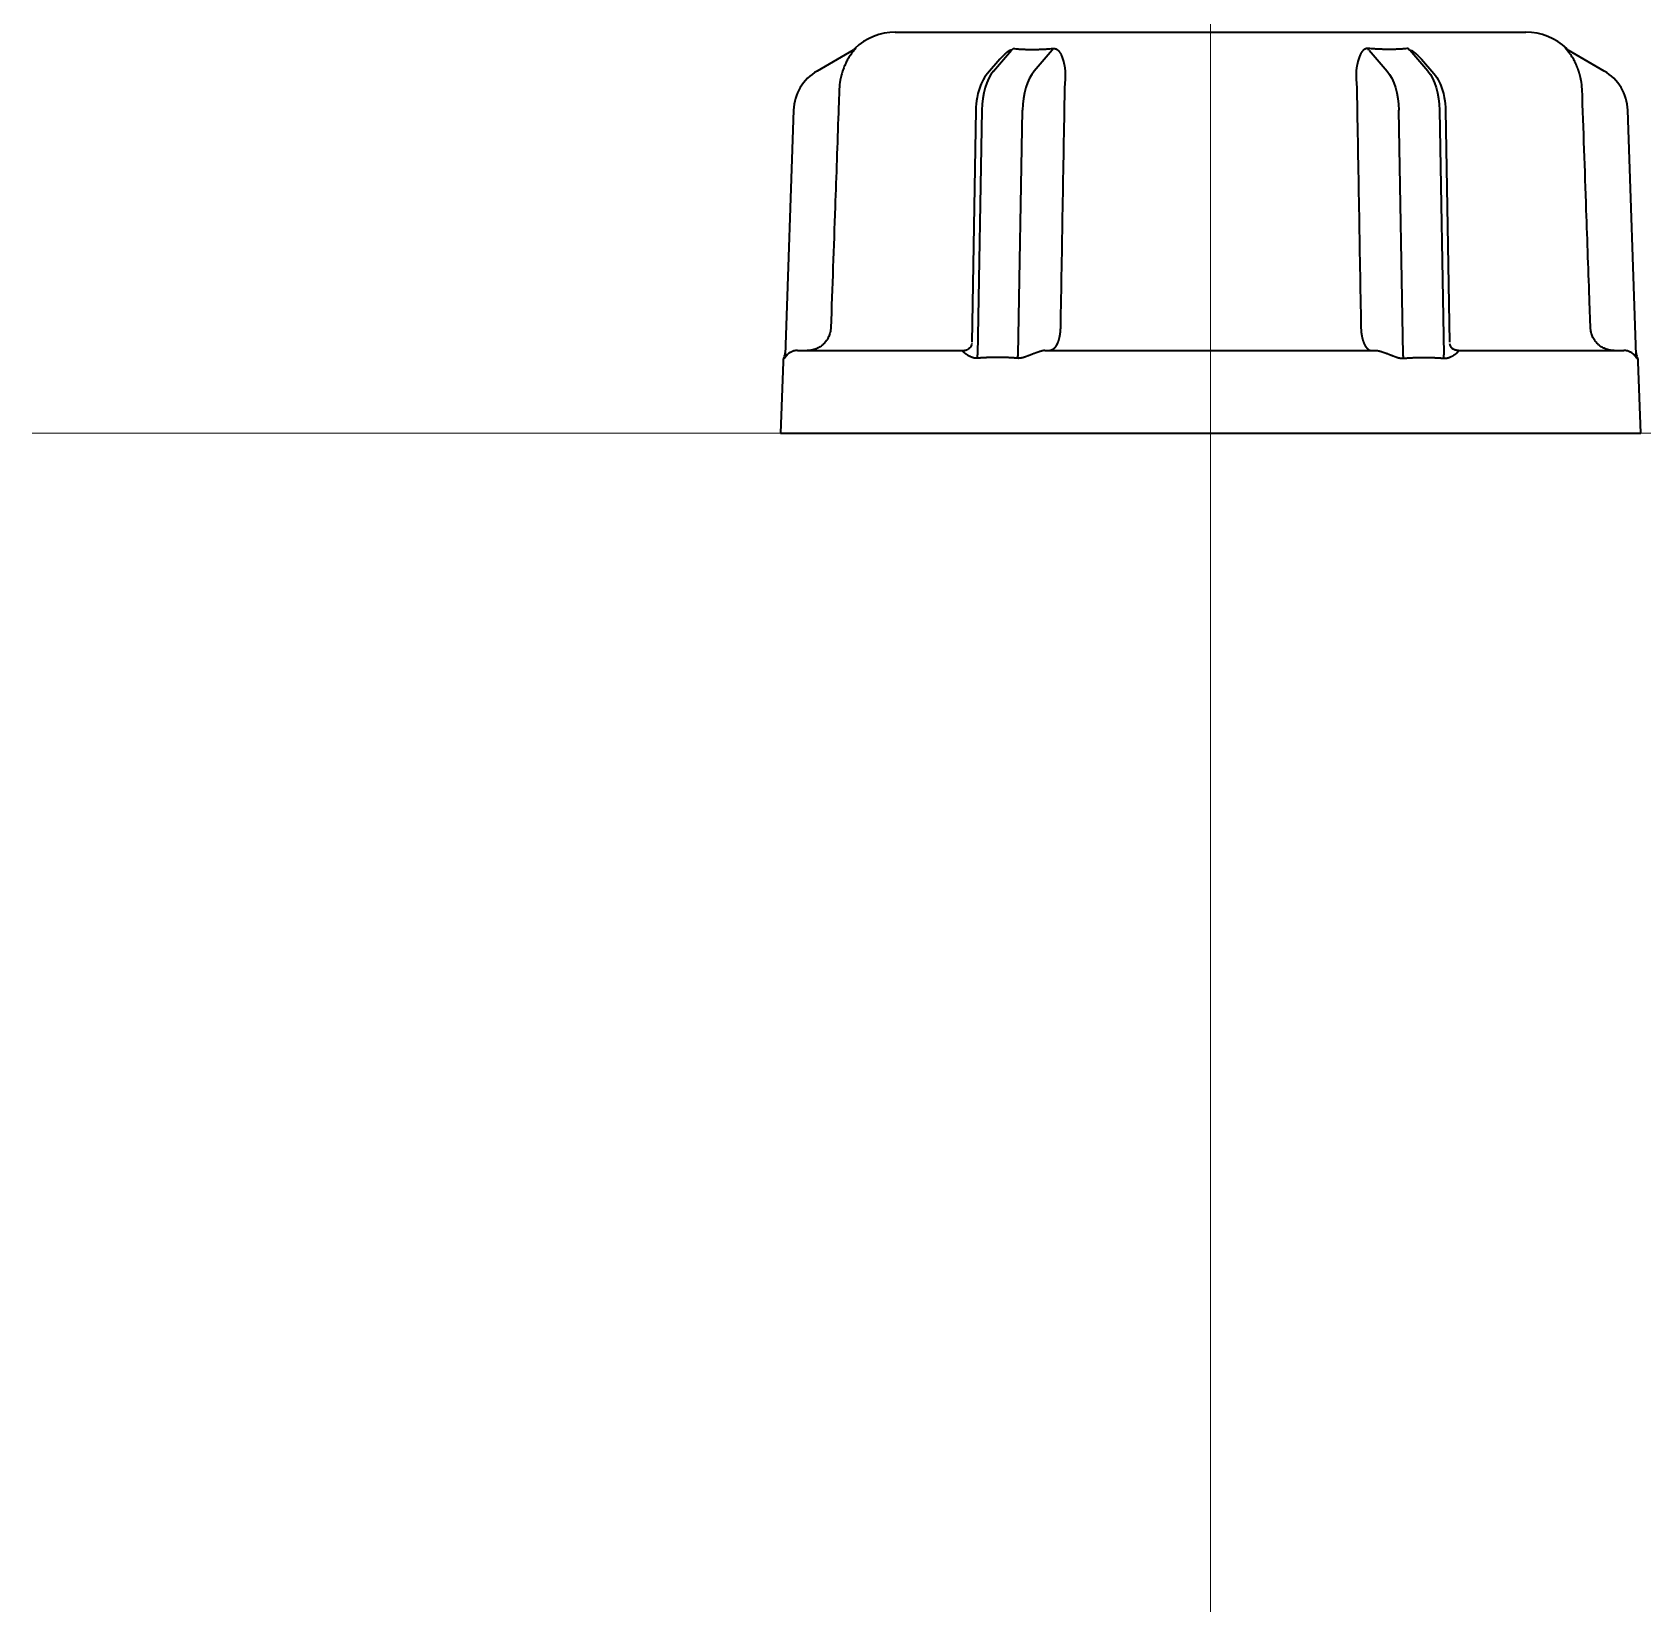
# Model space of a CAD drawing. Extents: x 6336 to 10269, y -393 to 3036.
# Drawn here: x 8641.7 to 8710, y 2145.5 to 2212.5 of the extents above; entities that cross this region are included whole.
import ezdxf

# ---------------------------------------------------------------- set-up
doc = ezdxf.new("R2010")
doc.units = 0
doc.header["$LTSCALE"] = 5
doc.layers.get('0').update_dxf_attribs({"linetype": 'CONTINUOUS', "lineweight": 0})
doc.layers.add('1', color=7, linetype='CONTINUOUS', true_color=0xffffff)

msp = doc.modelspace()

# ---------------------------------------------------------------- linework, layer by layer
at = {"color": 4}
for p, q in [((8691.673, 2245.526), (8691.673, 2145.526)), ((8641.673, 2195.526), (8741.673, 2195.526))]:
    msp.add_line(p, q, dxfattribs=at)
at = {"layer": '1', "color": 7, "linetype": 'Continuous', "lineweight": 35}
for p, q in [((8678.293, 2212.526), (8705.052, 2212.526)), ((8676.505, 2211.764), (8674.975, 2210.88)), ((8676.527, 2211.796), (8676.58, 2211.824)), ((8682.727, 2211.378), (8682.205, 2210.775)), ((8682.458, 2210.88), (8683.223, 2211.764)), ((8684.955, 2211.764), (8684.19, 2210.88)), ((8698.391, 2211.764), (8699.156, 2210.88)), ((8700.888, 2210.88), (8700.123, 2211.764)), ((8700.619, 2211.378), (8701.141, 2210.775)), ((8706.766, 2211.824), (8706.818, 2211.796)), ((8708.371, 2210.88), (8706.84, 2211.764)), ((8673.976, 2209.218), (8673.614, 2198.848)), ((8681.708, 2209.209), (8681.537, 2199.38)), ((8681.958, 2209.218), (8681.777, 2198.848)), ((8683.509, 2198.848), (8683.69, 2209.218)), ((8699.836, 2198.848), (8699.655, 2209.218)), ((8701.387, 2209.218), (8701.568, 2198.848)), ((8701.637, 2209.209), (8701.809, 2199.38)), ((8709.732, 2198.848), (8709.37, 2209.218)), ((8674.142, 2199.026), (8681.175, 2199.026)), ((8684.639, 2199.026), (8698.706, 2199.026)), ((8702.171, 2199.026), (8709.204, 2199.026)), ((8673.528, 2198.544), (8673.423, 2195.526)), ((8673.584, 2198.696), (8673.572, 2198.732)), ((8709.773, 2198.732), (8709.762, 2198.696)), ((8709.923, 2195.526), (8709.818, 2198.544)), ((8673.423, 2195.526), (8691.673, 2195.526)), ((8691.673, 2195.526), (8709.923, 2195.526))]:
    msp.add_line(p, q, dxfattribs=at)
for centre, radius, start, end in [((8678.293, 2210.026), 2.5, 90, 133.58391), ((8705.052, 2210.026), 2.5, 46.33055, 90), ((8675.975, 2209.148), 2, 120, 178), ((8707.371, 2209.148), 2, 2, 60), ((8674.028, 2198.526), 0.5, 155.77647, 178), ((8709.318, 2198.526), 0.5, 2, 24.23094)]:
    msp.add_arc(centre, radius, start, end, dxfattribs=at)
for centre, major_axis, ratio, start_param, end_param in [((8676.255, 2212.197), (0.25, -0.433), 0.982349, 0, 0.241128), ((8683.098, 2212.198), (-0.06, -0.497), 0.631469, 0.592654, 0.833485), ((8684.83, 2212.197), (0.05, -0.498), 0.350879, 0.480716, 0.72184), ((8707.09, 2212.197), (0.25, 0.433), 0.982349, 2.900465, 3.141593), ((8682.958, 2209.148), (0, -2), 0.5, 3.665191, 4.677482), ((8684.69, 2209.148), (0, 2), 0.5, 0.523599, 1.53589), ((8673.117, 2198.938), (0.5, -0.017), 1, 5.892448, 6.302148), ((8710.229, 2198.938), (-0.5, -0.017), 1, 6.264223, 6.674123)]:
    msp.add_ellipse(centre, major_axis=major_axis, ratio=ratio, start_param=start_param, end_param=end_param, dxfattribs=at)
at = {"layer": '1', "color": 7, "linetype": 'Continuous', "lineweight": 35, "extrusion": (0, 0, -1)}
for centre, major_axis, ratio, start_param, end_param in [((8698.516, 2212.197), (-0.05, -0.498), 0.350879, 0.480716, 0.72184), ((8700.248, 2212.198), (0.06, -0.497), 0.631469, 0.592654, 0.833485), ((8698.656, 2209.148), (0, 2), 0.5, 0.523599, 1.53589), ((8700.388, 2209.148), (0, -2), 0.5, 3.665191, 4.677482)]:
    msp.add_ellipse(centre, major_axis=major_axis, ratio=ratio, start_param=start_param, end_param=end_param, dxfattribs=at)
at = {"layer": '1', "color": 7, "linetype": 'Continuous', "lineweight": 35}
for points, knots in [([(8676.598, 2211.825), (8676.595, 2211.82), (8676.59, 2211.815), (8676.58, 2211.802), (8676.574, 2211.795), (8676.562, 2211.78), (8676.555, 2211.772), (8676.541, 2211.755), (8676.533, 2211.746), (8676.51, 2211.717), (8676.494, 2211.697), (8676.461, 2211.654), (8676.444, 2211.632), (8676.41, 2211.585), (8676.393, 2211.561), (8676.36, 2211.511), (8676.343, 2211.486), (8676.295, 2211.407), (8676.263, 2211.353), (8676.203, 2211.238), (8676.174, 2211.178), (8676.133, 2211.083), (8676.119, 2211.051), (8676.094, 2210.986), (8676.082, 2210.953), (8676.047, 2210.852), (8676.026, 2210.784), (8675.998, 2210.677), (8675.989, 2210.641), (8675.972, 2210.569), (8675.964, 2210.532), (8675.957, 2210.495)], [0, 0, 0, 0, 0.03125, 0.03125, 0.0625, 0.0625, 0.09375, 0.09375, 0.125, 0.125, 0.1875, 0.1875, 0.25, 0.25, 0.3125, 0.3125, 0.375, 0.375, 0.5, 0.5, 0.625, 0.625, 0.6875, 0.6875, 0.75, 0.75, 0.875, 0.875, 0.9375, 0.9375, 1, 1, 1, 1]), ([(8676.6, 2211.835), (8676.6, 2211.836), (8676.601, 2211.836), (8676.602, 2211.836), (8676.603, 2211.837), (8676.603, 2211.837), (8676.604, 2211.836), (8676.604, 2211.836), (8676.604, 2211.836), (8676.604, 2211.835), (8676.604, 2211.834), (8676.603, 2211.833), (8676.602, 2211.832), (8676.601, 2211.83), (8676.6, 2211.828), (8676.599, 2211.827), (8676.598, 2211.825), (8676.597, 2211.824)], [0, 0, 0, 0, 0.064705, 0.129409, 0.194181, 0.259085, 0.324187, 0.389554, 0.455249, 0.521337, 0.587879, 0.654936, 0.722569, 0.790837, 0.859794, 0.929498, 1, 1, 1, 1]), ([(8683.223, 2211.764), (8683.221, 2211.765), (8683.218, 2211.765), (8683.212, 2211.766), (8683.205, 2211.766), (8683.198, 2211.765), (8683.19, 2211.763), (8683.182, 2211.761), (8683.173, 2211.758), (8683.164, 2211.755), (8683.154, 2211.751), (8683.144, 2211.746), (8683.133, 2211.74), (8683.122, 2211.734), (8683.11, 2211.727), (8683.097, 2211.72), (8683.085, 2211.711), (8683.071, 2211.702), (8683.057, 2211.692), (8683.043, 2211.682), (8683.028, 2211.671), (8683.013, 2211.659), (8682.997, 2211.646), (8682.981, 2211.633), (8682.965, 2211.618), (8682.948, 2211.603), (8682.931, 2211.589), (8682.914, 2211.572), (8682.893, 2211.553), (8682.866, 2211.526), (8682.833, 2211.493), (8682.794, 2211.452), (8682.758, 2211.413), (8682.735, 2211.387), (8682.727, 2211.378)], [0, 0, 0, 0, 0.011196, 0.022245, 0.033363, 0.044763, 0.056639, 0.069167, 0.082495, 0.096747, 0.112024, 0.128408, 0.145965, 0.164751, 0.184809, 0.206175, 0.22888, 0.252949, 0.278402, 0.305258, 0.333531, 0.363235, 0.394381, 0.426978, 0.461034, 0.496558, 0.533556, 0.565127, 0.611078, 0.67141, 0.746123, 0.835219, 0.938696, 1, 1, 1, 1]), ([(8683.405, 2211.824), (8683.415, 2211.824), (8683.434, 2211.822), (8683.463, 2211.82), (8683.493, 2211.817), (8683.522, 2211.815), (8683.551, 2211.813), (8683.581, 2211.811), (8683.611, 2211.81), (8683.64, 2211.808), (8683.67, 2211.806), (8683.7, 2211.805), (8683.73, 2211.804), (8683.761, 2211.802), (8683.791, 2211.801), (8683.821, 2211.8), (8683.852, 2211.799), (8683.883, 2211.798), (8683.913, 2211.798), (8683.944, 2211.797), (8683.975, 2211.797), (8684.006, 2211.796), (8684.038, 2211.796), (8684.069, 2211.796), (8684.1, 2211.796), (8684.132, 2211.796), (8684.163, 2211.796), (8684.195, 2211.796), (8684.227, 2211.797), (8684.258, 2211.797), (8684.29, 2211.798), (8684.322, 2211.798), (8684.355, 2211.799), (8684.387, 2211.8), (8684.419, 2211.801), (8684.452, 2211.802), (8684.484, 2211.804), (8684.517, 2211.805), (8684.549, 2211.806), (8684.582, 2211.808), (8684.615, 2211.81), (8684.648, 2211.811), (8684.681, 2211.813), (8684.714, 2211.815), (8684.747, 2211.817), (8684.78, 2211.82), (8684.814, 2211.822), (8684.836, 2211.824), (8684.847, 2211.824)], [0, 0, 0, 0, 0.021779, 0.043552, 0.06532, 0.087084, 0.108843, 0.130598, 0.152348, 0.174095, 0.195838, 0.217578, 0.239315, 0.261049, 0.28278, 0.304509, 0.326236, 0.34796, 0.369683, 0.391405, 0.413126, 0.434845, 0.456564, 0.478282, 0.5, 0.521718, 0.543436, 0.565155, 0.586874, 0.608595, 0.630317, 0.65204, 0.673764, 0.695491, 0.71722, 0.738951, 0.760685, 0.782422, 0.804162, 0.825905, 0.847652, 0.869402, 0.891157, 0.912916, 0.93468, 0.956448, 0.978221, 1, 1, 1, 1]), ([(8684.983, 2211.835), (8684.986, 2211.836), (8684.991, 2211.836), (8684.999, 2211.836), (8685.007, 2211.837), (8685.014, 2211.837), (8685.022, 2211.836), (8685.03, 2211.836), (8685.037, 2211.836), (8685.045, 2211.835), (8685.052, 2211.834), (8685.059, 2211.833), (8685.067, 2211.832), (8685.074, 2211.83), (8685.081, 2211.828), (8685.088, 2211.827), (8685.093, 2211.825), (8685.095, 2211.824)], [0, 0, 0, 0, 0.064703, 0.129406, 0.194175, 0.259078, 0.32418, 0.389546, 0.455241, 0.521329, 0.587871, 0.654929, 0.722563, 0.790832, 0.859791, 0.929496, 1, 1, 1, 1]), ([(8685.095, 2211.824), (8685.097, 2211.824), (8685.101, 2211.822), (8685.108, 2211.82), (8685.114, 2211.818), (8685.12, 2211.815), (8685.126, 2211.812), (8685.132, 2211.809), (8685.138, 2211.806), (8685.145, 2211.802), (8685.151, 2211.798), (8685.157, 2211.794), (8685.163, 2211.79), (8685.169, 2211.786), (8685.175, 2211.781), (8685.181, 2211.776), (8685.187, 2211.771), (8685.194, 2211.766), (8685.2, 2211.76), (8685.206, 2211.754), (8685.212, 2211.748), (8685.218, 2211.742), (8685.224, 2211.735), (8685.237, 2211.721), (8685.255, 2211.699), (8685.277, 2211.668), (8685.298, 2211.634), (8685.322, 2211.589), (8685.349, 2211.53), (8685.378, 2211.455), (8685.405, 2211.371), (8685.424, 2211.299), (8685.438, 2211.245), (8685.446, 2211.212), (8685.454, 2211.178), (8685.461, 2211.145), (8685.467, 2211.111), (8685.473, 2211.077), (8685.479, 2211.043), (8685.484, 2211.009), (8685.488, 2210.975), (8685.492, 2210.941), (8685.496, 2210.907), (8685.499, 2210.872), (8685.501, 2210.838), (8685.503, 2210.804), (8685.504, 2210.769), (8685.505, 2210.735), (8685.505, 2210.701), (8685.505, 2210.666), (8685.504, 2210.632), (8685.503, 2210.598), (8685.501, 2210.563), (8685.498, 2210.529), (8685.496, 2210.506), (8685.495, 2210.495)], [0, 0, 0, 0, 0.004712, 0.009534, 0.014468, 0.019518, 0.02469, 0.029985, 0.035407, 0.04096, 0.046646, 0.052467, 0.058427, 0.064527, 0.070769, 0.077156, 0.083689, 0.09037, 0.0972, 0.104182, 0.111317, 0.118606, 0.126049, 0.13365, 0.16436, 0.195902, 0.228345, 0.261749, 0.318602, 0.379208, 0.44371, 0.512228, 0.53576, 0.559032, 0.582049, 0.604817, 0.627343, 0.649632, 0.671691, 0.693528, 0.715149, 0.736562, 0.757775, 0.778796, 0.799634, 0.820297, 0.840795, 0.861137, 0.881332, 0.901391, 0.921323, 0.94114, 0.960851, 0.980467, 1, 1, 1, 1]), ([(8698.251, 2211.824), (8698.249, 2211.824), (8698.244, 2211.822), (8698.238, 2211.82), (8698.232, 2211.818), (8698.226, 2211.815), (8698.22, 2211.812), (8698.213, 2211.809), (8698.207, 2211.806), (8698.201, 2211.802), (8698.195, 2211.798), (8698.189, 2211.794), (8698.183, 2211.79), (8698.177, 2211.786), (8698.171, 2211.781), (8698.164, 2211.776), (8698.158, 2211.771), (8698.152, 2211.766), (8698.146, 2211.76), (8698.14, 2211.754), (8698.134, 2211.748), (8698.128, 2211.742), (8698.121, 2211.735), (8698.109, 2211.721), (8698.091, 2211.699), (8698.069, 2211.668), (8698.048, 2211.634), (8698.023, 2211.589), (8697.997, 2211.53), (8697.968, 2211.455), (8697.941, 2211.371), (8697.921, 2211.299), (8697.907, 2211.245), (8697.9, 2211.212), (8697.892, 2211.178), (8697.885, 2211.145), (8697.879, 2211.111), (8697.872, 2211.077), (8697.867, 2211.043), (8697.862, 2211.009), (8697.857, 2210.975), (8697.853, 2210.941), (8697.85, 2210.907), (8697.847, 2210.872), (8697.845, 2210.838), (8697.843, 2210.804), (8697.841, 2210.769), (8697.841, 2210.735), (8697.84, 2210.701), (8697.841, 2210.666), (8697.842, 2210.632), (8697.843, 2210.598), (8697.845, 2210.563), (8697.848, 2210.529), (8697.85, 2210.506), (8697.851, 2210.495)], [0, 0, 0, 0, 0.004712, 0.009534, 0.014468, 0.019518, 0.02469, 0.029985, 0.035407, 0.04096, 0.046646, 0.052467, 0.058427, 0.064527, 0.070769, 0.077156, 0.083689, 0.09037, 0.0972, 0.104182, 0.111317, 0.118606, 0.126049, 0.13365, 0.16436, 0.195902, 0.228345, 0.261749, 0.318602, 0.379208, 0.44371, 0.512228, 0.53576, 0.559032, 0.582049, 0.604817, 0.627343, 0.649632, 0.671691, 0.693528, 0.715149, 0.736562, 0.757775, 0.778796, 0.799634, 0.820297, 0.840795, 0.861137, 0.881332, 0.901391, 0.921323, 0.94114, 0.960851, 0.980467, 1, 1, 1, 1]), ([(8698.363, 2211.835), (8698.36, 2211.836), (8698.355, 2211.836), (8698.347, 2211.836), (8698.339, 2211.837), (8698.331, 2211.837), (8698.324, 2211.836), (8698.316, 2211.836), (8698.309, 2211.836), (8698.301, 2211.835), (8698.294, 2211.834), (8698.286, 2211.833), (8698.279, 2211.832), (8698.272, 2211.83), (8698.265, 2211.828), (8698.258, 2211.827), (8698.253, 2211.825), (8698.251, 2211.824)], [0, 0, 0, 0, 0.064703, 0.129406, 0.194175, 0.259078, 0.32418, 0.389546, 0.455241, 0.521329, 0.587871, 0.654929, 0.722563, 0.790832, 0.859791, 0.929496, 1, 1, 1, 1]), ([(8699.94, 2211.824), (8699.931, 2211.824), (8699.911, 2211.822), (8699.882, 2211.82), (8699.853, 2211.817), (8699.824, 2211.815), (8699.794, 2211.813), (8699.765, 2211.811), (8699.735, 2211.81), (8699.705, 2211.808), (8699.675, 2211.806), (8699.645, 2211.805), (8699.615, 2211.804), (8699.585, 2211.802), (8699.555, 2211.801), (8699.524, 2211.8), (8699.494, 2211.799), (8699.463, 2211.798), (8699.432, 2211.798), (8699.401, 2211.797), (8699.371, 2211.797), (8699.339, 2211.796), (8699.308, 2211.796), (8699.277, 2211.796), (8699.246, 2211.796), (8699.214, 2211.796), (8699.183, 2211.796), (8699.151, 2211.796), (8699.119, 2211.797), (8699.087, 2211.797), (8699.055, 2211.798), (8699.023, 2211.798), (8698.991, 2211.799), (8698.959, 2211.8), (8698.927, 2211.801), (8698.894, 2211.802), (8698.862, 2211.804), (8698.829, 2211.805), (8698.796, 2211.806), (8698.764, 2211.808), (8698.731, 2211.81), (8698.698, 2211.811), (8698.665, 2211.813), (8698.632, 2211.815), (8698.599, 2211.817), (8698.565, 2211.82), (8698.532, 2211.822), (8698.51, 2211.824), (8698.499, 2211.824)], [0, 0, 0, 0, 0.021779, 0.043552, 0.06532, 0.087084, 0.108843, 0.130598, 0.152348, 0.174095, 0.195838, 0.217578, 0.239315, 0.261049, 0.28278, 0.304509, 0.326236, 0.34796, 0.369683, 0.391405, 0.413126, 0.434845, 0.456564, 0.478282, 0.5, 0.521718, 0.543436, 0.565155, 0.586874, 0.608595, 0.630317, 0.65204, 0.673764, 0.695491, 0.71722, 0.738951, 0.760685, 0.782422, 0.804162, 0.825905, 0.847652, 0.869402, 0.891157, 0.912916, 0.93468, 0.956448, 0.978221, 1, 1, 1, 1]), ([(8700.123, 2211.764), (8700.124, 2211.765), (8700.128, 2211.765), (8700.134, 2211.766), (8700.141, 2211.766), (8700.148, 2211.765), (8700.156, 2211.763), (8700.164, 2211.761), (8700.173, 2211.758), (8700.182, 2211.755), (8700.192, 2211.751), (8700.202, 2211.746), (8700.213, 2211.74), (8700.224, 2211.734), (8700.236, 2211.727), (8700.248, 2211.72), (8700.261, 2211.711), (8700.275, 2211.702), (8700.288, 2211.692), (8700.303, 2211.682), (8700.317, 2211.671), (8700.333, 2211.659), (8700.348, 2211.646), (8700.364, 2211.633), (8700.381, 2211.618), (8700.398, 2211.603), (8700.414, 2211.589), (8700.432, 2211.572), (8700.453, 2211.553), (8700.48, 2211.526), (8700.513, 2211.493), (8700.552, 2211.452), (8700.588, 2211.413), (8700.61, 2211.387), (8700.619, 2211.378)], [0, 0, 0, 0, 0.011196, 0.022245, 0.033363, 0.044763, 0.056639, 0.069167, 0.082495, 0.096747, 0.112024, 0.128408, 0.145965, 0.164751, 0.184809, 0.206175, 0.22888, 0.252949, 0.278402, 0.305258, 0.333531, 0.363235, 0.394381, 0.426978, 0.461034, 0.496558, 0.533556, 0.565127, 0.611078, 0.67141, 0.746123, 0.835219, 0.938696, 1, 1, 1, 1]), ([(8706.747, 2211.826), (8706.744, 2211.831), (8706.742, 2211.834), (8706.741, 2211.836), (8706.742, 2211.837), (8706.743, 2211.837), (8706.744, 2211.836), (8706.746, 2211.835)], [0, 0, 0, 0, 0.5, 0.5, 0.75, 0.75, 1, 1, 1, 1]), ([(8707.389, 2210.495), (8707.388, 2210.501), (8707.385, 2210.512), (8707.382, 2210.53), (8707.378, 2210.547), (8707.375, 2210.564), (8707.371, 2210.582), (8707.367, 2210.599), (8707.363, 2210.616), (8707.359, 2210.634), (8707.355, 2210.651), (8707.35, 2210.668), (8707.346, 2210.686), (8707.341, 2210.703), (8707.337, 2210.72), (8707.332, 2210.737), (8707.327, 2210.755), (8707.322, 2210.772), (8707.317, 2210.789), (8707.312, 2210.806), (8707.307, 2210.824), (8707.301, 2210.841), (8707.296, 2210.858), (8707.29, 2210.875), (8707.284, 2210.892), (8707.279, 2210.909), (8707.273, 2210.926), (8707.267, 2210.943), (8707.26, 2210.961), (8707.254, 2210.978), (8707.248, 2210.995), (8707.241, 2211.011), (8707.235, 2211.028), (8707.228, 2211.045), (8707.221, 2211.062), (8707.214, 2211.079), (8707.207, 2211.096), (8707.2, 2211.113), (8707.193, 2211.129), (8707.185, 2211.146), (8707.178, 2211.163), (8707.17, 2211.179), (8707.162, 2211.196), (8707.155, 2211.212), (8707.147, 2211.229), (8707.138, 2211.245), (8707.13, 2211.262), (8707.109, 2211.302), (8707.076, 2211.365), (8707.027, 2211.448), (8706.978, 2211.525), (8706.94, 2211.58), (8706.914, 2211.616), (8706.899, 2211.635), (8706.886, 2211.653), (8706.873, 2211.67), (8706.86, 2211.686), (8706.848, 2211.702), (8706.837, 2211.716), (8706.826, 2211.73), (8706.816, 2211.742), (8706.806, 2211.754), (8706.797, 2211.765), (8706.788, 2211.775), (8706.781, 2211.785), (8706.774, 2211.793), (8706.767, 2211.801), (8706.761, 2211.808), (8706.756, 2211.814), (8706.752, 2211.82), (8706.75, 2211.823), (8706.749, 2211.824)], [0, 0, 0, 0, 0.009877, 0.019767, 0.029672, 0.039593, 0.049532, 0.059489, 0.069466, 0.079465, 0.089487, 0.099532, 0.109604, 0.119701, 0.129827, 0.139983, 0.150168, 0.160386, 0.170636, 0.180921, 0.191241, 0.201598, 0.211992, 0.222425, 0.232899, 0.243413, 0.253969, 0.264569, 0.275213, 0.285903, 0.296638, 0.307422, 0.318253, 0.329134, 0.340065, 0.351048, 0.362082, 0.373169, 0.384311, 0.395507, 0.406758, 0.418066, 0.429432, 0.440855, 0.452337, 0.463878, 0.475479, 0.487142, 0.550852, 0.613762, 0.67598, 0.737614, 0.755418, 0.772724, 0.789538, 0.805867, 0.821719, 0.837101, 0.852024, 0.866497, 0.88053, 0.894136, 0.907328, 0.92012, 0.932528, 0.94457, 0.956263, 0.96763, 0.978691, 0.989473, 1, 1, 1, 1]), ([(8682.205, 2210.775), (8682.115, 2210.667), (8681.923, 2210.374), (8681.754, 2209.824), (8681.712, 2209.399), (8681.708, 2209.209)], [0, 0, 0, 0, 0.282047, 0.696349, 1, 1, 1, 1]), ([(8701.141, 2210.775), (8701.231, 2210.667), (8701.423, 2210.374), (8701.592, 2209.824), (8701.634, 2209.399), (8701.637, 2209.209)], [0, 0, 0, 0, 0.282047, 0.696349, 1, 1, 1, 1]), ([(8675.914, 2210.113), (8675.902, 2209.78), (8675.89, 2209.447), (8675.832, 2207.781), (8675.785, 2206.449), (8675.678, 2203.408), (8675.618, 2201.7), (8675.558, 2199.991)], [0, 0, 0, 0, 0.098732, 0.098732, 0.493661, 0.493661, 1, 1, 1, 1]), ([(8707.788, 2199.991), (8707.776, 2200.324), (8707.764, 2200.657), (8707.706, 2202.323), (8707.659, 2203.656), (8707.552, 2206.697), (8707.492, 2208.405), (8707.432, 2210.113)], [0, 0, 0, 0, 0.098732, 0.098732, 0.493661, 0.493661, 1, 1, 1, 1]), ([(8675.558, 2199.991), (8675.557, 2199.959), (8675.554, 2199.927), (8675.548, 2199.879), (8675.545, 2199.863), (8675.539, 2199.831), (8675.536, 2199.816), (8675.518, 2199.737), (8675.498, 2199.677), (8675.459, 2199.589), (8675.444, 2199.561), (8675.42, 2199.519), (8675.412, 2199.505), (8675.395, 2199.478), (8675.386, 2199.464), (8675.34, 2199.399), (8675.299, 2199.351), (8675.241, 2199.295), (8675.229, 2199.284), (8675.205, 2199.263), (8675.193, 2199.253), (8675.155, 2199.223), (8675.129, 2199.204), (8675.049, 2199.152), (8674.992, 2199.123), (8674.903, 2199.087), (8674.873, 2199.076), (8674.811, 2199.058), (8674.78, 2199.05), (8674.687, 2199.032), (8674.623, 2199.026), (8674.559, 2199.026)], [0, 0, 0, 0, 0.0625, 0.0625, 0.09375, 0.09375, 0.125, 0.125, 0.25, 0.25, 0.3125, 0.3125, 0.34375, 0.34375, 0.375, 0.375, 0.5, 0.5, 0.53125, 0.53125, 0.5625, 0.5625, 0.625, 0.625, 0.75, 0.75, 0.8125, 0.8125, 0.875, 0.875, 1, 1, 1, 1]), ([(8685.296, 2199.991), (8685.296, 2199.989), (8685.296, 2199.983), (8685.295, 2199.975), (8685.295, 2199.967), (8685.295, 2199.959), (8685.295, 2199.951), (8685.294, 2199.942), (8685.294, 2199.934), (8685.294, 2199.926), (8685.293, 2199.917), (8685.293, 2199.909), (8685.292, 2199.901), (8685.292, 2199.892), (8685.291, 2199.883), (8685.291, 2199.875), (8685.29, 2199.866), (8685.289, 2199.857), (8685.289, 2199.849), (8685.288, 2199.84), (8685.287, 2199.831), (8685.286, 2199.822), (8685.285, 2199.813), (8685.284, 2199.804), (8685.283, 2199.795), (8685.282, 2199.786), (8685.281, 2199.777), (8685.28, 2199.768), (8685.279, 2199.759), (8685.278, 2199.75), (8685.277, 2199.741), (8685.275, 2199.732), (8685.274, 2199.722), (8685.273, 2199.713), (8685.271, 2199.704), (8685.27, 2199.695), (8685.268, 2199.685), (8685.267, 2199.676), (8685.265, 2199.667), (8685.263, 2199.657), (8685.262, 2199.648), (8685.26, 2199.638), (8685.258, 2199.629), (8685.256, 2199.62), (8685.254, 2199.61), (8685.252, 2199.601), (8685.25, 2199.591), (8685.248, 2199.582), (8685.246, 2199.573), (8685.244, 2199.563), (8685.242, 2199.554), (8685.239, 2199.544), (8685.237, 2199.535), (8685.235, 2199.525), (8685.232, 2199.516), (8685.23, 2199.507), (8685.227, 2199.497), (8685.224, 2199.488), (8685.222, 2199.479), (8685.219, 2199.469), (8685.216, 2199.46), (8685.213, 2199.451), (8685.21, 2199.442), (8685.207, 2199.432), (8685.204, 2199.423), (8685.201, 2199.414), (8685.198, 2199.405), (8685.194, 2199.396), (8685.191, 2199.387), (8685.188, 2199.378), (8685.184, 2199.369), (8685.181, 2199.36), (8685.177, 2199.351), (8685.174, 2199.343), (8685.17, 2199.334), (8685.166, 2199.325), (8685.162, 2199.317), (8685.158, 2199.308), (8685.154, 2199.3), (8685.15, 2199.291), (8685.146, 2199.283), (8685.142, 2199.275), (8685.138, 2199.267), (8685.134, 2199.258), (8685.13, 2199.25), (8685.125, 2199.243), (8685.121, 2199.235), (8685.116, 2199.227), (8685.112, 2199.219), (8685.107, 2199.212), (8685.102, 2199.205), (8685.098, 2199.197), (8685.093, 2199.19), (8685.088, 2199.183), (8685.083, 2199.176), (8685.078, 2199.169), (8685.073, 2199.162), (8685.068, 2199.156), (8685.063, 2199.149), (8685.057, 2199.143), (8685.052, 2199.137), (8685.047, 2199.131), (8685.041, 2199.125), (8685.036, 2199.119), (8685.03, 2199.113), (8685.025, 2199.108), (8685.019, 2199.102), (8685.013, 2199.097), (8685.007, 2199.092), (8685.002, 2199.087), (8684.996, 2199.082), (8684.99, 2199.078), (8684.984, 2199.073), (8684.978, 2199.069), (8684.972, 2199.065), (8684.966, 2199.061), (8684.959, 2199.058), (8684.953, 2199.054), (8684.947, 2199.051), (8684.941, 2199.048), (8684.934, 2199.045), (8684.928, 2199.042), (8684.921, 2199.04), (8684.915, 2199.037), (8684.908, 2199.035), (8684.902, 2199.033), (8684.895, 2199.032), (8684.888, 2199.03), (8684.882, 2199.029), (8684.875, 2199.028), (8684.868, 2199.027), (8684.861, 2199.027), (8684.855, 2199.026), (8684.85, 2199.026), (8684.848, 2199.026)], [0, 0, 0, 0, 0.005202, 0.01044, 0.015714, 0.021025, 0.026371, 0.031754, 0.037173, 0.042628, 0.048119, 0.053646, 0.05921, 0.06481, 0.070446, 0.076118, 0.081826, 0.087571, 0.093352, 0.099169, 0.105022, 0.110911, 0.116837, 0.122798, 0.128796, 0.134831, 0.140901, 0.147008, 0.15315, 0.159329, 0.165545, 0.171796, 0.178084, 0.184408, 0.190768, 0.197164, 0.203597, 0.210066, 0.216571, 0.223112, 0.22969, 0.236304, 0.242954, 0.24964, 0.256363, 0.263122, 0.269917, 0.276748, 0.283615, 0.290519, 0.297459, 0.304436, 0.311448, 0.318497, 0.325582, 0.332703, 0.339861, 0.347055, 0.354285, 0.361551, 0.368854, 0.376193, 0.383568, 0.39098, 0.398428, 0.405912, 0.413432, 0.420988, 0.428581, 0.43621, 0.443876, 0.451578, 0.459316, 0.46709, 0.474901, 0.482747, 0.490631, 0.49855, 0.506506, 0.514498, 0.522526, 0.530591, 0.538692, 0.546829, 0.555002, 0.563212, 0.571458, 0.579741, 0.58806, 0.596415, 0.604806, 0.613234, 0.621698, 0.630198, 0.638734, 0.647307, 0.655917, 0.664562, 0.673244, 0.681962, 0.690717, 0.699507, 0.708335, 0.717198, 0.726098, 0.735034, 0.744006, 0.753015, 0.76206, 0.771142, 0.78026, 0.789414, 0.798604, 0.807831, 0.817094, 0.826394, 0.835729, 0.845102, 0.85451, 0.863955, 0.873436, 0.882954, 0.892508, 0.902098, 0.911724, 0.921387, 0.931087, 0.940822, 0.950594, 0.960403, 0.970248, 0.980129, 0.990046, 1, 1, 1, 1]), ([(8698.05, 2199.991), (8698.05, 2199.989), (8698.05, 2199.983), (8698.05, 2199.975), (8698.051, 2199.967), (8698.051, 2199.959), (8698.051, 2199.951), (8698.051, 2199.942), (8698.052, 2199.934), (8698.052, 2199.926), (8698.053, 2199.917), (8698.053, 2199.909), (8698.053, 2199.901), (8698.054, 2199.892), (8698.055, 2199.883), (8698.055, 2199.875), (8698.056, 2199.866), (8698.056, 2199.857), (8698.057, 2199.849), (8698.058, 2199.84), (8698.059, 2199.831), (8698.06, 2199.822), (8698.06, 2199.813), (8698.061, 2199.804), (8698.062, 2199.795), (8698.063, 2199.786), (8698.064, 2199.777), (8698.065, 2199.768), (8698.067, 2199.759), (8698.068, 2199.75), (8698.069, 2199.741), (8698.07, 2199.732), (8698.072, 2199.722), (8698.073, 2199.713), (8698.074, 2199.704), (8698.076, 2199.695), (8698.077, 2199.685), (8698.079, 2199.676), (8698.081, 2199.667), (8698.082, 2199.657), (8698.084, 2199.648), (8698.086, 2199.638), (8698.088, 2199.629), (8698.089, 2199.62), (8698.091, 2199.61), (8698.093, 2199.601), (8698.095, 2199.591), (8698.098, 2199.582), (8698.1, 2199.573), (8698.102, 2199.563), (8698.104, 2199.554), (8698.106, 2199.544), (8698.109, 2199.535), (8698.111, 2199.525), (8698.114, 2199.516), (8698.116, 2199.507), (8698.119, 2199.497), (8698.122, 2199.488), (8698.124, 2199.479), (8698.127, 2199.469), (8698.13, 2199.46), (8698.133, 2199.451), (8698.136, 2199.442), (8698.139, 2199.432), (8698.142, 2199.423), (8698.145, 2199.414), (8698.148, 2199.405), (8698.151, 2199.396), (8698.155, 2199.387), (8698.158, 2199.378), (8698.162, 2199.369), (8698.165, 2199.36), (8698.169, 2199.351), (8698.172, 2199.343), (8698.176, 2199.334), (8698.18, 2199.325), (8698.183, 2199.317), (8698.187, 2199.308), (8698.191, 2199.3), (8698.195, 2199.291), (8698.199, 2199.283), (8698.203, 2199.275), (8698.208, 2199.267), (8698.212, 2199.258), (8698.216, 2199.25), (8698.221, 2199.243), (8698.225, 2199.235), (8698.23, 2199.227), (8698.234, 2199.219), (8698.239, 2199.212), (8698.243, 2199.205), (8698.248, 2199.197), (8698.253, 2199.19), (8698.258, 2199.183), (8698.263, 2199.176), (8698.268, 2199.169), (8698.273, 2199.162), (8698.278, 2199.156), (8698.283, 2199.149), (8698.288, 2199.143), (8698.294, 2199.137), (8698.299, 2199.131), (8698.305, 2199.125), (8698.31, 2199.119), (8698.316, 2199.113), (8698.321, 2199.108), (8698.327, 2199.102), (8698.333, 2199.097), (8698.338, 2199.092), (8698.344, 2199.087), (8698.35, 2199.082), (8698.356, 2199.078), (8698.362, 2199.073), (8698.368, 2199.069), (8698.374, 2199.065), (8698.38, 2199.061), (8698.386, 2199.058), (8698.393, 2199.054), (8698.399, 2199.051), (8698.405, 2199.048), (8698.411, 2199.045), (8698.418, 2199.042), (8698.424, 2199.04), (8698.431, 2199.037), (8698.437, 2199.035), (8698.444, 2199.033), (8698.451, 2199.032), (8698.457, 2199.03), (8698.464, 2199.029), (8698.471, 2199.028), (8698.477, 2199.027), (8698.484, 2199.027), (8698.491, 2199.026), (8698.496, 2199.026), (8698.498, 2199.026)], [0, 0, 0, 0, 0.005202, 0.01044, 0.015714, 0.021025, 0.026371, 0.031754, 0.037173, 0.042628, 0.048119, 0.053646, 0.05921, 0.06481, 0.070446, 0.076118, 0.081826, 0.087571, 0.093352, 0.099169, 0.105022, 0.110911, 0.116837, 0.122798, 0.128796, 0.134831, 0.140901, 0.147008, 0.15315, 0.159329, 0.165545, 0.171796, 0.178084, 0.184408, 0.190768, 0.197164, 0.203597, 0.210066, 0.216571, 0.223112, 0.22969, 0.236304, 0.242954, 0.24964, 0.256363, 0.263122, 0.269917, 0.276748, 0.283615, 0.290519, 0.297459, 0.304436, 0.311448, 0.318497, 0.325582, 0.332703, 0.339861, 0.347055, 0.354285, 0.361551, 0.368854, 0.376193, 0.383568, 0.39098, 0.398428, 0.405912, 0.413432, 0.420988, 0.428581, 0.43621, 0.443876, 0.451578, 0.459316, 0.46709, 0.474901, 0.482747, 0.490631, 0.49855, 0.506506, 0.514498, 0.522526, 0.530591, 0.538692, 0.546829, 0.555002, 0.563212, 0.571458, 0.579741, 0.58806, 0.596415, 0.604806, 0.613234, 0.621698, 0.630198, 0.638734, 0.647307, 0.655917, 0.664562, 0.673244, 0.681962, 0.690717, 0.699507, 0.708335, 0.717198, 0.726098, 0.735034, 0.744006, 0.753015, 0.76206, 0.771142, 0.78026, 0.789414, 0.798604, 0.807831, 0.817094, 0.826394, 0.835729, 0.845102, 0.85451, 0.863955, 0.873436, 0.882954, 0.892508, 0.902098, 0.911724, 0.921387, 0.931087, 0.940822, 0.950594, 0.960403, 0.970248, 0.980129, 0.990046, 1, 1, 1, 1]), ([(8708.787, 2199.026), (8708.771, 2199.026), (8708.755, 2199.027), (8708.723, 2199.028), (8708.707, 2199.029), (8708.659, 2199.034), (8708.627, 2199.038), (8708.534, 2199.057), (8708.473, 2199.075), (8708.398, 2199.105), (8708.383, 2199.111), (8708.354, 2199.125), (8708.311, 2199.146), (8708.243, 2199.186), (8708.191, 2199.223), (8708.153, 2199.253), (8708.141, 2199.263), (8708.117, 2199.284), (8708.105, 2199.295), (8708.07, 2199.328), (8708.048, 2199.352), (8708.017, 2199.388), (8708.007, 2199.401), (8707.987, 2199.426), (8707.977, 2199.439), (8707.931, 2199.505), (8707.9, 2199.561), (8707.861, 2199.648), (8707.849, 2199.677), (8707.834, 2199.723), (8707.829, 2199.739), (8707.821, 2199.77), (8707.817, 2199.785), (8707.799, 2199.863), (8707.79, 2199.927), (8707.788, 2199.991)], [0, 0, 0, 0, 0.03125, 0.03125, 0.0625, 0.0625, 0.125, 0.125, 0.25, 0.25, 0.28125, 0.28125, 0.3125, 0.375, 0.4375, 0.4375, 0.46875, 0.46875, 0.5, 0.5, 0.5625, 0.5625, 0.59375, 0.59375, 0.625, 0.625, 0.75, 0.75, 0.8125, 0.8125, 0.84375, 0.84375, 0.875, 0.875, 1, 1, 1, 1]), ([(8674.142, 2199.026), (8674.128, 2199.026), (8674.114, 2199.026), (8674.088, 2199.024), (8674.075, 2199.022), (8674.05, 2199.018), (8674.038, 2199.016), (8674.014, 2199.011), (8674.003, 2199.008), (8673.97, 2198.999), (8673.949, 2198.992), (8673.92, 2198.981), (8673.911, 2198.977), (8673.893, 2198.969), (8673.884, 2198.965), (8673.859, 2198.952), (8673.843, 2198.944), (8673.813, 2198.926), (8673.799, 2198.916), (8673.773, 2198.898), (8673.761, 2198.888), (8673.737, 2198.869), (8673.726, 2198.859), (8673.695, 2198.83), (8673.678, 2198.811), (8673.647, 2198.774), (8673.633, 2198.756), (8673.617, 2198.732), (8673.612, 2198.725), (8673.603, 2198.712), (8673.599, 2198.706), (8673.592, 2198.698), (8673.59, 2198.695), (8673.586, 2198.693), (8673.584, 2198.693), (8673.584, 2198.696)], [0, 0, 0, 0, 0.03125, 0.03125, 0.0625, 0.0625, 0.09375, 0.09375, 0.125, 0.125, 0.1875, 0.1875, 0.21875, 0.21875, 0.25, 0.25, 0.3125, 0.3125, 0.375, 0.375, 0.4375, 0.4375, 0.5, 0.5, 0.625, 0.625, 0.75, 0.75, 0.8125, 0.8125, 0.875, 0.875, 0.9375, 0.9375, 1, 1, 1, 1]), ([(8681.274, 2198.886), (8681.27, 2198.888), (8681.264, 2198.893), (8681.255, 2198.899), (8681.247, 2198.906), (8681.238, 2198.912), (8681.231, 2198.918), (8681.223, 2198.924), (8681.216, 2198.93), (8681.209, 2198.936), (8681.203, 2198.941), (8681.197, 2198.947), (8681.192, 2198.952), (8681.186, 2198.957), (8681.182, 2198.962), (8681.177, 2198.966), (8681.173, 2198.971), (8681.169, 2198.975), (8681.166, 2198.979), (8681.162, 2198.983), (8681.16, 2198.987), (8681.157, 2198.991), (8681.155, 2198.994), (8681.153, 2198.998), (8681.152, 2199.001), (8681.151, 2199.004), (8681.15, 2199.006), (8681.149, 2199.009), (8681.149, 2199.011), (8681.15, 2199.013), (8681.15, 2199.015), (8681.151, 2199.017), (8681.152, 2199.019), (8681.153, 2199.021), (8681.155, 2199.022), (8681.157, 2199.023), (8681.159, 2199.024), (8681.162, 2199.025), (8681.165, 2199.025), (8681.168, 2199.026), (8681.171, 2199.026), (8681.174, 2199.026), (8681.175, 2199.026)], [0, 0, 0, 0, 0.035073, 0.069552, 0.103441, 0.136743, 0.169461, 0.201601, 0.233165, 0.264159, 0.294588, 0.324455, 0.353767, 0.382529, 0.410747, 0.438426, 0.465574, 0.492197, 0.518301, 0.543896, 0.568988, 0.593586, 0.6177, 0.641338, 0.66451, 0.687227, 0.7095, 0.731341, 0.752762, 0.773776, 0.794397, 0.81464, 0.834519, 0.854051, 0.873253, 0.892142, 0.910736, 0.929056, 0.947121, 0.964952, 0.982571, 1, 1, 1, 1]), ([(8681.175, 2199.026), (8681.175, 2199.026), (8681.176, 2199.026), (8681.178, 2199.026), (8681.18, 2199.026), (8681.182, 2199.026), (8681.185, 2199.026), (8681.189, 2199.026), (8681.193, 2199.027), (8681.198, 2199.027), (8681.204, 2199.027), (8681.21, 2199.028), (8681.217, 2199.028), (8681.224, 2199.029), (8681.232, 2199.031), (8681.24, 2199.032), (8681.249, 2199.034), (8681.259, 2199.036), (8681.269, 2199.038), (8681.279, 2199.041), (8681.29, 2199.044), (8681.302, 2199.048), (8681.314, 2199.053), (8681.326, 2199.058), (8681.339, 2199.064), (8681.352, 2199.07), (8681.366, 2199.078), (8681.38, 2199.086), (8681.394, 2199.095), (8681.408, 2199.105), (8681.423, 2199.117), (8681.437, 2199.129), (8681.452, 2199.142), (8681.466, 2199.157), (8681.475, 2199.167), (8681.48, 2199.173)], [0, 0, 0, 0, 0.002611, 0.00694, 0.012997, 0.020783, 0.0303, 0.041547, 0.054527, 0.069238, 0.085681, 0.103857, 0.123764, 0.145404, 0.168776, 0.19388, 0.220716, 0.249285, 0.279587, 0.31162, 0.345386, 0.380884, 0.418115, 0.457078, 0.497773, 0.540201, 0.58436, 0.630253, 0.677877, 0.727234, 0.778323, 0.831144, 0.885697, 0.941982, 1, 1, 1, 1]), ([(8681.541, 2199.317), (8681.535, 2199.284), (8681.511, 2199.218), (8681.462, 2199.135), (8681.414, 2199.1), (8681.401, 2199.092)], [0, 0, 0, 0, 0.407874, 0.854533, 1, 1, 1, 1]), ([(8684.639, 2199.026), (8684.638, 2199.026), (8684.635, 2199.026), (8684.63, 2199.026), (8684.624, 2199.026), (8684.619, 2199.025), (8684.613, 2199.025), (8684.607, 2199.024), (8684.601, 2199.023), (8684.595, 2199.022), (8684.588, 2199.021), (8684.581, 2199.02), (8684.574, 2199.019), (8684.567, 2199.017), (8684.559, 2199.016), (8684.551, 2199.014), (8684.543, 2199.012), (8684.535, 2199.011), (8684.527, 2199.009), (8684.518, 2199.006), (8684.509, 2199.004), (8684.5, 2199.002), (8684.49, 2198.999), (8684.481, 2198.996), (8684.471, 2198.994), (8684.461, 2198.991), (8684.45, 2198.988), (8684.435, 2198.983), (8684.416, 2198.977), (8684.391, 2198.969), (8684.365, 2198.96), (8684.338, 2198.951), (8684.311, 2198.942), (8684.282, 2198.931), (8684.252, 2198.921), (8684.222, 2198.91), (8684.19, 2198.898), (8684.169, 2198.89), (8684.158, 2198.886)], [0, 0, 0, 0, 0.014379, 0.028904, 0.043589, 0.058446, 0.073488, 0.088728, 0.104176, 0.119845, 0.135744, 0.151885, 0.168277, 0.184931, 0.201854, 0.219056, 0.236545, 0.254329, 0.272417, 0.290814, 0.309528, 0.328566, 0.347934, 0.367637, 0.387683, 0.408076, 0.428821, 0.449923, 0.497367, 0.546389, 0.597035, 0.649344, 0.703354, 0.759099, 0.816609, 0.875912, 0.937034, 1, 1, 1, 1]), ([(8698.707, 2199.026), (8698.708, 2199.026), (8698.711, 2199.026), (8698.716, 2199.026), (8698.721, 2199.026), (8698.727, 2199.025), (8698.733, 2199.025), (8698.738, 2199.024), (8698.745, 2199.023), (8698.751, 2199.022), (8698.758, 2199.021), (8698.764, 2199.02), (8698.772, 2199.019), (8698.779, 2199.017), (8698.787, 2199.016), (8698.794, 2199.014), (8698.802, 2199.012), (8698.811, 2199.011), (8698.819, 2199.009), (8698.828, 2199.006), (8698.837, 2199.004), (8698.846, 2199.002), (8698.855, 2198.999), (8698.865, 2198.996), (8698.875, 2198.994), (8698.885, 2198.991), (8698.895, 2198.988), (8698.91, 2198.983), (8698.93, 2198.977), (8698.955, 2198.969), (8698.981, 2198.96), (8699.007, 2198.951), (8699.035, 2198.942), (8699.064, 2198.931), (8699.093, 2198.921), (8699.124, 2198.91), (8699.155, 2198.898), (8699.177, 2198.89), (8699.187, 2198.886)], [0, 0, 0, 0, 0.014379, 0.028904, 0.043589, 0.058446, 0.073488, 0.088728, 0.104176, 0.119845, 0.135744, 0.151885, 0.168277, 0.184931, 0.201854, 0.219056, 0.236545, 0.254329, 0.272417, 0.290814, 0.309528, 0.328566, 0.347934, 0.367637, 0.387683, 0.408076, 0.428821, 0.449923, 0.497367, 0.546389, 0.597035, 0.649344, 0.703354, 0.759099, 0.816609, 0.875912, 0.937034, 1, 1, 1, 1]), ([(8701.805, 2199.317), (8701.811, 2199.284), (8701.834, 2199.218), (8701.884, 2199.135), (8701.932, 2199.1), (8701.945, 2199.092)], [0, 0, 0, 0, 0.407874, 0.854533, 1, 1, 1, 1]), ([(8702.171, 2199.026), (8702.17, 2199.026), (8702.17, 2199.026), (8702.168, 2199.026), (8702.166, 2199.026), (8702.164, 2199.026), (8702.16, 2199.026), (8702.157, 2199.026), (8702.152, 2199.027), (8702.147, 2199.027), (8702.142, 2199.027), (8702.136, 2199.028), (8702.129, 2199.028), (8702.122, 2199.029), (8702.114, 2199.031), (8702.106, 2199.032), (8702.097, 2199.034), (8702.087, 2199.036), (8702.077, 2199.038), (8702.067, 2199.041), (8702.055, 2199.044), (8702.044, 2199.048), (8702.032, 2199.053), (8702.019, 2199.058), (8702.007, 2199.064), (8701.993, 2199.07), (8701.98, 2199.078), (8701.966, 2199.086), (8701.952, 2199.095), (8701.938, 2199.105), (8701.923, 2199.117), (8701.909, 2199.129), (8701.894, 2199.142), (8701.88, 2199.157), (8701.87, 2199.167), (8701.866, 2199.173)], [0, 0, 0, 0, 0.002611, 0.00694, 0.012997, 0.020783, 0.0303, 0.041547, 0.054527, 0.069238, 0.085681, 0.103857, 0.123764, 0.145404, 0.168776, 0.19388, 0.220716, 0.249285, 0.279587, 0.31162, 0.345386, 0.380884, 0.418115, 0.457078, 0.497773, 0.540201, 0.58436, 0.630253, 0.677877, 0.727234, 0.778323, 0.831144, 0.885697, 0.941982, 1, 1, 1, 1]), ([(8702.072, 2198.886), (8702.075, 2198.888), (8702.082, 2198.893), (8702.091, 2198.899), (8702.099, 2198.906), (8702.107, 2198.912), (8702.115, 2198.918), (8702.123, 2198.924), (8702.13, 2198.93), (8702.136, 2198.936), (8702.143, 2198.941), (8702.149, 2198.947), (8702.154, 2198.952), (8702.159, 2198.957), (8702.164, 2198.962), (8702.169, 2198.966), (8702.173, 2198.971), (8702.177, 2198.975), (8702.18, 2198.979), (8702.183, 2198.983), (8702.186, 2198.987), (8702.189, 2198.991), (8702.191, 2198.994), (8702.192, 2198.998), (8702.194, 2199.001), (8702.195, 2199.004), (8702.196, 2199.006), (8702.196, 2199.009), (8702.196, 2199.011), (8702.196, 2199.013), (8702.196, 2199.015), (8702.195, 2199.017), (8702.194, 2199.019), (8702.193, 2199.021), (8702.191, 2199.022), (8702.189, 2199.023), (8702.186, 2199.024), (8702.184, 2199.025), (8702.181, 2199.025), (8702.178, 2199.026), (8702.174, 2199.026), (8702.172, 2199.026), (8702.171, 2199.026)], [0, 0, 0, 0, 0.035073, 0.069552, 0.103441, 0.136743, 0.169461, 0.201601, 0.233165, 0.264159, 0.294588, 0.324455, 0.353767, 0.382529, 0.410747, 0.438426, 0.465574, 0.492197, 0.518301, 0.543896, 0.568988, 0.593586, 0.6177, 0.641338, 0.66451, 0.687227, 0.7095, 0.731341, 0.752762, 0.773776, 0.794397, 0.81464, 0.834519, 0.854051, 0.873253, 0.892142, 0.910736, 0.929056, 0.947121, 0.964952, 0.982571, 1, 1, 1, 1]), ([(8709.762, 2198.696), (8709.761, 2198.693), (8709.76, 2198.693), (8709.756, 2198.695), (8709.753, 2198.698), (8709.747, 2198.706), (8709.743, 2198.712), (8709.734, 2198.725), (8709.729, 2198.732), (8709.718, 2198.748), (8709.712, 2198.756), (8709.699, 2198.774), (8709.691, 2198.783), (8709.668, 2198.811), (8709.65, 2198.83), (8709.609, 2198.869), (8709.586, 2198.888), (8709.546, 2198.917), (8709.532, 2198.926), (8709.502, 2198.944), (8709.486, 2198.953), (8709.452, 2198.97), (8709.435, 2198.978), (8709.396, 2198.993), (8709.376, 2198.999), (8709.343, 2199.008), (8709.331, 2199.011), (8709.308, 2199.016), (8709.296, 2199.018), (8709.271, 2199.022), (8709.258, 2199.024), (8709.231, 2199.026), (8709.218, 2199.026), (8709.204, 2199.026)], [0, 0, 0, 0, 0.0625, 0.0625, 0.125, 0.125, 0.1875, 0.1875, 0.25, 0.25, 0.3125, 0.3125, 0.375, 0.375, 0.5, 0.5, 0.625, 0.625, 0.6875, 0.6875, 0.75, 0.75, 0.8125, 0.8125, 0.875, 0.875, 0.90625, 0.90625, 0.9375, 0.9375, 0.96875, 0.96875, 1, 1, 1, 1]), ([(8681.784, 2198.696), (8681.781, 2198.695), (8681.775, 2198.695), (8681.766, 2198.694), (8681.757, 2198.694), (8681.747, 2198.694), (8681.738, 2198.694), (8681.728, 2198.694), (8681.719, 2198.694), (8681.709, 2198.695), (8681.7, 2198.696), (8681.69, 2198.697), (8681.68, 2198.698), (8681.67, 2198.7), (8681.66, 2198.701), (8681.651, 2198.703), (8681.641, 2198.705), (8681.631, 2198.708), (8681.62, 2198.71), (8681.61, 2198.713), (8681.6, 2198.716), (8681.59, 2198.719), (8681.58, 2198.722), (8681.57, 2198.725), (8681.559, 2198.729), (8681.549, 2198.733), (8681.539, 2198.737), (8681.528, 2198.741), (8681.518, 2198.745), (8681.508, 2198.75), (8681.497, 2198.755), (8681.487, 2198.76), (8681.472, 2198.767), (8681.453, 2198.776), (8681.43, 2198.788), (8681.408, 2198.8), (8681.387, 2198.812), (8681.366, 2198.825), (8681.346, 2198.837), (8681.327, 2198.849), (8681.308, 2198.862), (8681.29, 2198.874), (8681.279, 2198.882), (8681.274, 2198.886)], [0, 0, 0, 0, 0.014414, 0.028974, 0.043684, 0.058551, 0.073581, 0.088779, 0.104152, 0.119704, 0.13544, 0.151365, 0.167484, 0.183801, 0.200322, 0.217049, 0.233988, 0.251142, 0.268514, 0.286109, 0.303929, 0.321979, 0.34026, 0.358778, 0.377533, 0.39653, 0.41577, 0.435257, 0.454992, 0.474978, 0.495218, 0.515714, 0.536467, 0.583885, 0.63104, 0.677944, 0.724604, 0.77103, 0.817232, 0.86322, 0.909004, 0.954594, 1, 1, 1, 1]), ([(8683.472, 2198.696), (8683.459, 2198.697), (8683.432, 2198.7), (8683.391, 2198.703), (8683.349, 2198.707), (8683.307, 2198.71), (8683.265, 2198.713), (8683.222, 2198.715), (8683.179, 2198.718), (8683.135, 2198.72), (8683.091, 2198.722), (8683.046, 2198.724), (8683.001, 2198.726), (8682.955, 2198.727), (8682.909, 2198.729), (8682.862, 2198.73), (8682.815, 2198.731), (8682.768, 2198.731), (8682.72, 2198.732), (8682.671, 2198.732), (8682.611, 2198.732), (8682.539, 2198.732), (8682.457, 2198.731), (8682.376, 2198.73), (8682.297, 2198.728), (8682.219, 2198.725), (8682.143, 2198.722), (8682.068, 2198.718), (8681.995, 2198.713), (8681.923, 2198.708), (8681.853, 2198.702), (8681.807, 2198.698), (8681.784, 2198.696)], [0, 0, 0, 0, 0.023767, 0.047813, 0.072139, 0.096746, 0.121634, 0.146804, 0.172257, 0.197993, 0.224014, 0.25032, 0.276911, 0.303788, 0.330952, 0.358404, 0.386144, 0.414172, 0.44249, 0.471098, 0.499996, 0.549727, 0.598592, 0.646596, 0.693742, 0.740031, 0.785469, 0.830058, 0.873802, 0.916704, 0.958769, 1, 1, 1, 1]), ([(8684.158, 2198.886), (8684.152, 2198.883), (8684.14, 2198.879), (8684.122, 2198.872), (8684.104, 2198.865), (8684.086, 2198.858), (8684.068, 2198.851), (8684.05, 2198.844), (8684.032, 2198.837), (8684.014, 2198.83), (8683.996, 2198.823), (8683.979, 2198.817), (8683.961, 2198.81), (8683.943, 2198.803), (8683.926, 2198.796), (8683.908, 2198.79), (8683.89, 2198.783), (8683.873, 2198.777), (8683.855, 2198.77), (8683.828, 2198.761), (8683.792, 2198.748), (8683.747, 2198.734), (8683.704, 2198.721), (8683.669, 2198.712), (8683.64, 2198.706), (8683.618, 2198.702), (8683.596, 2198.699), (8683.575, 2198.696), (8683.554, 2198.694), (8683.533, 2198.694), (8683.512, 2198.693), (8683.492, 2198.694), (8683.479, 2198.695), (8683.472, 2198.696)], [0, 0, 0, 0, 0.025953, 0.051868, 0.077745, 0.103588, 0.129396, 0.155172, 0.180918, 0.206634, 0.232323, 0.257987, 0.283627, 0.309244, 0.334841, 0.360418, 0.385979, 0.411523, 0.437054, 0.462572, 0.530757, 0.596034, 0.658483, 0.718197, 0.751135, 0.783581, 0.815569, 0.847136, 0.878317, 0.909154, 0.939685, 0.969953, 1, 1, 1, 1]), ([(8699.187, 2198.886), (8699.193, 2198.883), (8699.206, 2198.879), (8699.224, 2198.872), (8699.242, 2198.865), (8699.26, 2198.858), (8699.278, 2198.851), (8699.296, 2198.844), (8699.314, 2198.837), (8699.332, 2198.83), (8699.349, 2198.823), (8699.367, 2198.817), (8699.385, 2198.81), (8699.403, 2198.803), (8699.42, 2198.796), (8699.438, 2198.79), (8699.455, 2198.783), (8699.473, 2198.777), (8699.491, 2198.77), (8699.518, 2198.761), (8699.554, 2198.748), (8699.599, 2198.734), (8699.642, 2198.721), (8699.677, 2198.712), (8699.705, 2198.706), (8699.728, 2198.702), (8699.749, 2198.699), (8699.771, 2198.696), (8699.792, 2198.694), (8699.813, 2198.694), (8699.833, 2198.693), (8699.853, 2198.694), (8699.867, 2198.695), (8699.873, 2198.696)], [0, 0, 0, 0, 0.025953, 0.051868, 0.077745, 0.103588, 0.129396, 0.155172, 0.180918, 0.206634, 0.232323, 0.257987, 0.283627, 0.309244, 0.334841, 0.360418, 0.385979, 0.411523, 0.437054, 0.462572, 0.530757, 0.596034, 0.658483, 0.718197, 0.751135, 0.783581, 0.815569, 0.847136, 0.878317, 0.909154, 0.939685, 0.969953, 1, 1, 1, 1]), ([(8699.873, 2198.696), (8699.887, 2198.697), (8699.914, 2198.7), (8699.955, 2198.703), (8699.996, 2198.707), (8700.038, 2198.71), (8700.081, 2198.713), (8700.124, 2198.715), (8700.167, 2198.718), (8700.211, 2198.72), (8700.255, 2198.722), (8700.3, 2198.724), (8700.345, 2198.726), (8700.391, 2198.727), (8700.437, 2198.729), (8700.484, 2198.73), (8700.531, 2198.731), (8700.578, 2198.731), (8700.626, 2198.732), (8700.674, 2198.732), (8700.735, 2198.732), (8700.807, 2198.732), (8700.889, 2198.731), (8700.97, 2198.73), (8701.049, 2198.728), (8701.127, 2198.725), (8701.203, 2198.722), (8701.278, 2198.718), (8701.351, 2198.713), (8701.422, 2198.708), (8701.493, 2198.702), (8701.539, 2198.698), (8701.562, 2198.696)], [0, 0, 0, 0, 0.023767, 0.047813, 0.072139, 0.096746, 0.121634, 0.146804, 0.172257, 0.197993, 0.224014, 0.25032, 0.276911, 0.303788, 0.330952, 0.358404, 0.386144, 0.414172, 0.44249, 0.471098, 0.499996, 0.549727, 0.598592, 0.646596, 0.693742, 0.740031, 0.785469, 0.830058, 0.873802, 0.916704, 0.958769, 1, 1, 1, 1]), ([(8701.562, 2198.696), (8701.565, 2198.695), (8701.571, 2198.695), (8701.58, 2198.694), (8701.589, 2198.694), (8701.599, 2198.694), (8701.608, 2198.694), (8701.617, 2198.694), (8701.627, 2198.694), (8701.637, 2198.695), (8701.646, 2198.696), (8701.656, 2198.697), (8701.666, 2198.698), (8701.675, 2198.7), (8701.685, 2198.701), (8701.695, 2198.703), (8701.705, 2198.705), (8701.715, 2198.708), (8701.725, 2198.71), (8701.735, 2198.713), (8701.746, 2198.716), (8701.756, 2198.719), (8701.766, 2198.722), (8701.776, 2198.725), (8701.786, 2198.729), (8701.797, 2198.733), (8701.807, 2198.737), (8701.817, 2198.741), (8701.828, 2198.745), (8701.838, 2198.75), (8701.849, 2198.755), (8701.859, 2198.76), (8701.874, 2198.767), (8701.893, 2198.776), (8701.916, 2198.788), (8701.938, 2198.8), (8701.959, 2198.812), (8701.98, 2198.825), (8702, 2198.837), (8702.019, 2198.849), (8702.037, 2198.862), (8702.055, 2198.874), (8702.067, 2198.882), (8702.072, 2198.886)], [0, 0, 0, 0, 0.014414, 0.028974, 0.043684, 0.058551, 0.073581, 0.088779, 0.104152, 0.119704, 0.13544, 0.151365, 0.167484, 0.183801, 0.200322, 0.217049, 0.233988, 0.251142, 0.268514, 0.286109, 0.303929, 0.321979, 0.34026, 0.358778, 0.377533, 0.39653, 0.41577, 0.435257, 0.454992, 0.474978, 0.495218, 0.515714, 0.536467, 0.583885, 0.63104, 0.677944, 0.724604, 0.77103, 0.817232, 0.86322, 0.909004, 0.954594, 1, 1, 1, 1])]:
    msp.add_open_spline(points, degree=3, knots=knots, dxfattribs=at)
for points in [[(8676.58, 2211.825), (8676.586, 2211.828), (8676.593, 2211.831), (8676.6, 2211.835)], [(8683.29, 2211.835), (8683.328, 2211.832), (8683.367, 2211.828), (8683.405, 2211.824)], [(8684.847, 2211.824), (8684.892, 2211.828), (8684.938, 2211.832), (8684.983, 2211.835)], [(8698.499, 2211.824), (8698.453, 2211.828), (8698.408, 2211.832), (8698.363, 2211.835)], [(8700.056, 2211.835), (8700.018, 2211.832), (8699.979, 2211.828), (8699.94, 2211.824)], [(8706.746, 2211.835), (8706.753, 2211.831), (8706.76, 2211.828), (8706.766, 2211.825)], [(8675.957, 2210.495), (8675.933, 2210.369), (8675.918, 2210.242), (8675.914, 2210.113)], [(8685.473, 2210.113), (8685.414, 2206.739), (8685.355, 2203.365), (8685.296, 2199.991)], [(8685.495, 2210.495), (8685.482, 2210.369), (8685.475, 2210.241), (8685.473, 2210.113)], [(8697.851, 2210.495), (8697.863, 2210.369), (8697.871, 2210.241), (8697.873, 2210.113)], [(8697.873, 2210.113), (8697.932, 2206.739), (8697.991, 2203.365), (8698.05, 2199.991)], [(8707.432, 2210.113), (8707.427, 2210.242), (8707.413, 2210.369), (8707.389, 2210.495)], [(8681.784, 2198.696), (8681.785, 2198.72), (8681.785, 2198.77), (8681.781, 2198.822), (8681.777, 2198.848)], [(8683.472, 2198.696), (8683.489, 2198.745), (8683.501, 2198.796), (8683.509, 2198.848)], [(8699.873, 2198.696), (8699.857, 2198.745), (8699.845, 2198.796), (8699.836, 2198.848)], [(8701.562, 2198.696), (8701.561, 2198.72), (8701.561, 2198.77), (8701.565, 2198.822), (8701.568, 2198.848)]]:
    msp.add_open_spline(points, degree=3, dxfattribs=at)

doc.saveas('drawing.dxf')
